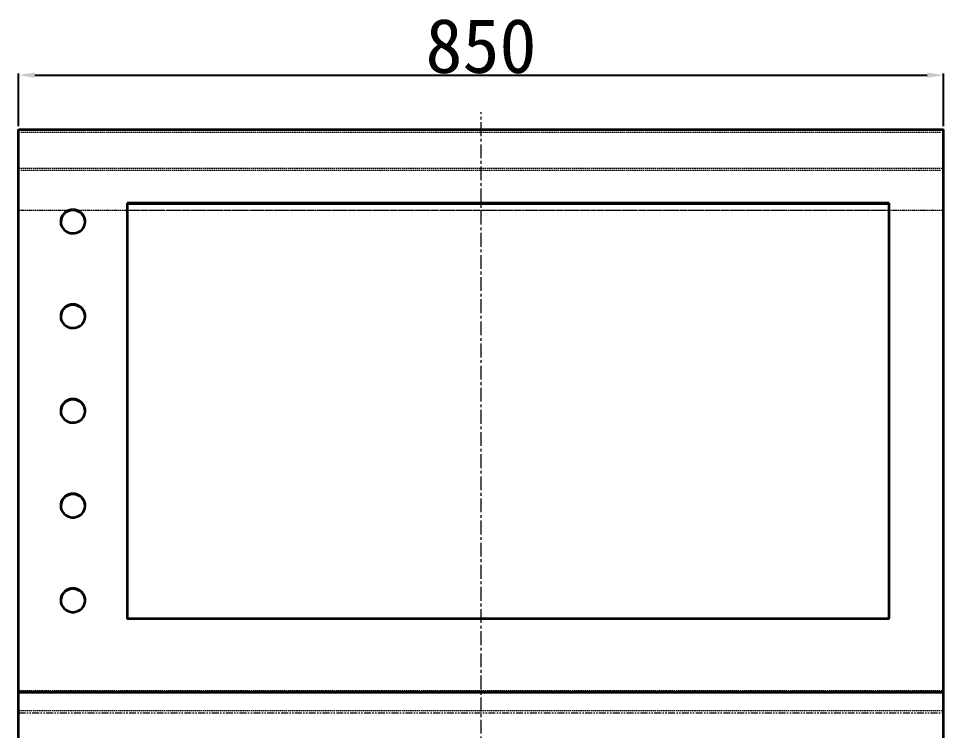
# Model space of a CAD drawing. Header units: millimetres. Extents: x 6893 to 19543, y -3475 to 6590.
# Drawn here: x 9772 to 10622, y 4897 to 5551 of the extents above; entities that cross this region are included whole.
import ezdxf

# ---------------------------------------------------------------- set-up
doc = ezdxf.new("R2010")
doc.units = ezdxf.units.MM
for name, pattern in [('CENTERX2', [20.32, 12.7, -2.54, 2.54, -2.54]), ('HIDDEN', [1.905, 1.27, -0.635]), ('PHANTOM', [12.7, 6.35, -1.27, 1.27, -1.27, 1.27, -1.27])]:
    doc.linetypes.add(name, pattern=pattern)
doc.layers.add('轮廓层', color=7, linetype='Continuous', lineweight=30)
doc.styles.get("Standard").update_dxf_attribs({"font": ''})
doc.styles.get('Standard').set_extended_font_data('SimSun')
doc.dimstyles.new('50#', dxfattribs={"dimtxt": 50, "dimasz": 15, "dimexe": 1.5, "dimexo": 3, "dimgap": 2, "dimtad": 1, "dimtoh": 1, "dimzin": 12, "dimdsep": 46, "dimtxsty": 'Standard', "dimcen": 20, "dimclrd": 3, "dimclre": 3, "dimclrt": 7, "dimadec": 0, "dimazin": 3, "dimtfac": 1, "dimtmove": 0, "dimatfit": 3, "dimfxl": 1, "dimarcsym": 0})

# ---------------------------------------------------------------- blocks, each defined once
blk = doc.blocks.new('*D5')
at = {"layer": 'Defpoints', "color": 0, "transparency": 16777216}
for p in [(10622.17, 5498.86), (9772.17, 5448.87), (10622.17, 5448.87)]:
    blk.add_point(p, dxfattribs=at)
at = {"layer": '轮廓层', "color": 3, "lineweight": -2, "transparency": 16777216}
for p, q in [((9772.17, 5451.87), (9772.17, 5500.36)), ((10622.17, 5451.87), (10622.17, 5500.36)), ((9787.17, 5498.86), (10607.17, 5498.86))]:
    blk.add_line(p, q, dxfattribs=at)
at = {"layer": '轮廓层', "color": 3, "transparency": 16777216}
for points in [[(9787.17, 5501.36), (9787.17, 5496.36), (9772.17, 5498.86)], [(10607.17, 5496.36), (10607.17, 5501.36), (10622.17, 5498.86)]]:
    blk.add_solid(points, dxfattribs=at)
at = {"layer": '轮廓层', "color": 7, "transparency": 16777216, "insert": (10197.17, 5550.86), "char_height": 50, "attachment_point": 2}
blk.add_mtext('850', dxfattribs=at)

msp = doc.modelspace()

# ---------------------------------------------------------------- linework, layer by layer
at = {"color": 1, "linetype": 'CENTERX2', "lineweight": 18}
msp.add_line((10197.1723, 3959.5677), (10197.1723, 5464.869), dxfattribs=at)
at = {"color": 7, "linetype": 'Continuous', "lineweight": 35}
for p, q in [((9772.1723, 4932.3626), (9772.1723, 5448.8689)), ((9772.1723, 5448.8689), (10622.1723, 5448.8689)), ((10622.1723, 4932.3626), (10622.1723, 5448.8689)), ((9872.1723, 5381.3861), (9872.1723, 4999.8454)), ((10572.1723, 5381.3861), (9872.1723, 5381.3861)), ((9872.1723, 5380.8685), (10572.1723, 5380.8685)), ((10572.1723, 4999.8454), (10572.1723, 5381.3861)), ((9872.1723, 4999.8454), (10572.1723, 4999.8454)), ((9772.1723, 4932.3626), (10622.1723, 4932.3626)), ((9772.1723, 4913.5117), (9772.1723, 4932.3626)), ((10622.1723, 4913.5117), (10622.1723, 4932.3626)), ((9772.1723, 4874.8746), (9772.1723, 4913.5117)), ((10622.1723, 4874.8746), (10622.1723, 4913.5117))]:
    msp.add_line(p, q, dxfattribs=at)
at = {"color": 7, "linetype": 'HIDDEN', "lineweight": 18}
for p, q in [((9774.1723, 5446.4195), (10620.1723, 5446.4195)), ((9772.1723, 5413.5117), (10622.1723, 5413.5117)), ((9774.1723, 5411.5798), (10620.1723, 5411.5798)), ((9772.1723, 5374.8746), (10622.1723, 5374.8746)), ((9774.1723, 5374.8746), (9872.1723, 5374.8746)), ((10572.1723, 5374.8746), (10620.1723, 5374.8746)), ((9810.9223, 5364.4825), (9810.9223, 5363.9648)), ((9833.4223, 5363.9648), (9833.4223, 5364.4825)), ((9810.9223, 5277.5491), (9810.9223, 5277.0315)), ((9833.4223, 5277.0315), (9833.4223, 5277.5491)), ((9810.9223, 5190.6158), (9810.9223, 5190.0981)), ((9833.4223, 5190.0981), (9833.4223, 5190.6158)), ((9810.9223, 5103.6825), (9810.9223, 5103.1648)), ((9833.4223, 5103.1648), (9833.4223, 5103.6825)), ((9810.9223, 5016.7492), (9810.9223, 5016.2315)), ((9833.4223, 5016.2315), (9833.4223, 5016.7492)), ((9872.1723, 4999.3278), (9872.1723, 4999.8454)), ((10572.1723, 4999.3278), (9872.1723, 4999.3278)), ((10572.1723, 4999.3278), (10572.1723, 4999.8454)), ((9772.1723, 4933.7768), (10622.1723, 4933.7768)), ((9772.1723, 4915.4435), (10622.1723, 4915.4435))]:
    msp.add_line(p, q, dxfattribs=at)
at = {"color": 8, "linetype": 'PHANTOM', "lineweight": 18}
for p, q in [((9872.1723, 5374.8746), (10572.1723, 5374.8746)), ((9772.1723, 4913.5117), (10622.1723, 4913.5117))]:
    msp.add_line(p, q, dxfattribs=at)
at = {"color": 7, "linetype": 'Continuous', "lineweight": 35, "flags": 128}
for points in [[(9822.1723, 5375.3491), (9820.1635, 5375.1745), (9818.2193, 5374.6561), (9816.4022, 5373.8109), (9814.7705, 5372.6658), (9813.3767, 5371.2577), (9812.2656, 5369.6318), (9811.4729, 5367.8405), (9811.0241, 5365.9411), (9810.9336, 5363.9949), (9811.2044, 5362.0644), (9811.8276, 5360.2115), (9812.7833, 5358.496), (9814.0409, 5356.9729), (9815.5597, 5355.6911), (9817.2911, 5354.6919), (9819.1794, 5354.0074), (9821.1638, 5353.6596), (9823.1808, 5353.6596), (9825.1652, 5354.0074), (9827.0535, 5354.6919), (9828.7849, 5355.6911), (9830.3037, 5356.9729), (9831.5613, 5358.496), (9832.517, 5360.2115), (9833.1402, 5362.0644), (9833.411, 5363.9949), (9833.3205, 5365.9411), (9832.8717, 5367.8405), (9832.079, 5369.6318), (9830.9679, 5371.2577), (9829.5741, 5372.6658), (9827.9424, 5373.8109), (9826.1253, 5374.6561), (9824.1811, 5375.1745), (9822.1723, 5375.3491)], [(9822.1723, 5288.4158), (9820.1635, 5288.2412), (9818.2193, 5287.7229), (9816.4022, 5286.8776), (9814.7705, 5285.7324), (9813.3767, 5284.3243), (9812.2656, 5282.6984), (9811.4729, 5280.9071), (9811.0241, 5279.0078), (9810.9336, 5277.0616), (9811.2044, 5275.131), (9811.8276, 5273.2783), (9812.7833, 5271.5627), (9814.0409, 5270.0396), (9815.5597, 5268.7578), (9817.2911, 5267.7585), (9819.1794, 5267.074), (9821.1638, 5266.7262), (9823.1808, 5266.7262), (9825.1652, 5267.074), (9827.0535, 5267.7585), (9828.7849, 5268.7578), (9830.3037, 5270.0396), (9831.5613, 5271.5627), (9832.517, 5273.2783), (9833.1402, 5275.131), (9833.411, 5277.0616), (9833.3205, 5279.0078), (9832.8717, 5280.9071), (9832.079, 5282.6984), (9830.9679, 5284.3243), (9829.5741, 5285.7324), (9827.9424, 5286.8776), (9826.1253, 5287.7229), (9824.1811, 5288.2412), (9822.1723, 5288.4158)], [(9822.1723, 5201.4825), (9820.1635, 5201.3078), (9818.2193, 5200.7895), (9816.4022, 5199.9443), (9814.7705, 5198.7992), (9813.3767, 5197.3911), (9812.2656, 5195.7652), (9811.4729, 5193.9738), (9811.0241, 5192.0745), (9810.9336, 5190.1283), (9811.2044, 5188.1978), (9811.8276, 5186.3449), (9812.7833, 5184.6294), (9814.0409, 5183.1062), (9815.5597, 5181.8245), (9817.2911, 5180.8253), (9819.1794, 5180.1408), (9821.1638, 5179.7928), (9823.1808, 5179.7928), (9825.1652, 5180.1408), (9827.0535, 5180.8253), (9828.7849, 5181.8245), (9830.3037, 5183.1062), (9831.5613, 5184.6294), (9832.517, 5186.3449), (9833.1402, 5188.1978), (9833.411, 5190.1283), (9833.3205, 5192.0745), (9832.8717, 5193.9738), (9832.079, 5195.7652), (9830.9679, 5197.3911), (9829.5741, 5198.7992), (9827.9424, 5199.9443), (9826.1253, 5200.7895), (9824.1811, 5201.3078), (9822.1723, 5201.4825)], [(9822.1723, 5114.5491), (9820.1635, 5114.3745), (9818.2193, 5113.8562), (9816.4022, 5113.0109), (9814.7705, 5111.8658), (9813.3767, 5110.4577), (9812.2656, 5108.8318), (9811.4729, 5107.0405), (9811.0241, 5105.1411), (9810.9336, 5103.1949), (9811.2044, 5101.2644), (9811.8276, 5099.4115), (9812.7833, 5097.696), (9814.0409, 5096.173), (9815.5597, 5094.8911), (9817.2911, 5093.8919), (9819.1794, 5093.2074), (9821.1638, 5092.8596), (9823.1808, 5092.8596), (9825.1652, 5093.2074), (9827.0535, 5093.8919), (9828.7849, 5094.8911), (9830.3037, 5096.173), (9831.5613, 5097.696), (9832.517, 5099.4115), (9833.1402, 5101.2644), (9833.411, 5103.1949), (9833.3205, 5105.1411), (9832.8717, 5107.0405), (9832.079, 5108.8318), (9830.9679, 5110.4577), (9829.5741, 5111.8658), (9827.9424, 5113.0109), (9826.1253, 5113.8562), (9824.1811, 5114.3745), (9822.1723, 5114.5491)], [(9822.1723, 5027.6158), (9820.1635, 5027.4412), (9818.2193, 5026.9229), (9816.4022, 5026.0776), (9814.7705, 5024.9326), (9813.3767, 5023.5245), (9812.2656, 5021.8986), (9811.4729, 5020.1071), (9811.0241, 5018.2078), (9810.9336, 5016.2616), (9811.2044, 5014.331), (9811.8276, 5012.4783), (9812.7833, 5010.7627), (9814.0409, 5009.2396), (9815.5597, 5007.9579), (9817.2911, 5006.9587), (9819.1794, 5006.274), (9821.1638, 5005.9262), (9823.1808, 5005.9262), (9825.1652, 5006.274), (9827.0535, 5006.9587), (9828.7849, 5007.9579), (9830.3037, 5009.2396), (9831.5613, 5010.7627), (9832.517, 5012.4783), (9833.1402, 5014.331), (9833.411, 5016.2616), (9833.3205, 5018.2078), (9832.8717, 5020.1071), (9832.079, 5021.8986), (9830.9679, 5023.5245), (9829.5741, 5024.9326), (9827.9424, 5026.0776), (9826.1253, 5026.9229), (9824.1811, 5027.4412), (9822.1723, 5027.6158)]]:
    msp.add_lwpolyline(points, dxfattribs=at)
at = {"color": 7, "linetype": 'Continuous', "lineweight": 35}
for centre, start, end in [((9822.1723, 5363.6645), 2.8461764, 177.1538236), ((9822.1723, 5276.7312), 2.8457405, 177.1542595), ((9822.1723, 5189.7979), 2.8461764, 177.1538236), ((9822.1723, 5102.8646), 2.8457405, 177.1542595), ((9822.1723, 5015.9313), 2.845526, 177.154474)]:
    msp.add_arc(centre, 11.2607, start, end, dxfattribs=at)
at = {"color": 7, "linetype": 'HIDDEN', "lineweight": 18}
for centre, radius, start, end in [((9821.9674, 5364.1384), 11.0422, 179.5575224, 271.0634432), ((9822.3612, 5364.1546), 11.0581, 269.0212868, 0.3577476), ((9821.9671, 5277.2049), 11.042, 179.5569058, 271.0646736), ((9822.3614, 5277.2212), 11.058, 269.0203726, 0.3580479), ((9821.9674, 5190.2717), 11.0422, 179.5575224, 271.0634432), ((9822.3612, 5190.288), 11.0581, 269.0212868, 0.3577476), ((9821.9671, 5103.3383), 11.042, 179.5569058, 271.0646736), ((9822.3614, 5103.3545), 11.058, 269.0203726, 0.3580479), ((9821.9673, 5016.405), 11.0421, 179.5575822, 271.0639973), ((9822.3612, 5016.4213), 11.0581, 269.021047, 0.3573735)]:
    msp.add_arc(centre, radius, start, end, dxfattribs=at)

# ---------------------------------------------------------------- dimensions: what is measured, and where the dimension line sits
at = {"layer": '轮廓层'}
dim = msp.add_linear_dim(base=(10622.1723, 5498.8632), p1=(9772.1723, 5448.869), p2=(10622.1723, 5448.869), dimstyle='50#', dxfattribs=at)
dim.commit()
dim.dimension.update_dxf_attribs({"geometry": '*D5', "text_midpoint": (10197.1723, 5498.8632), "dimtype": 160})

doc.saveas('drawing.dxf')
